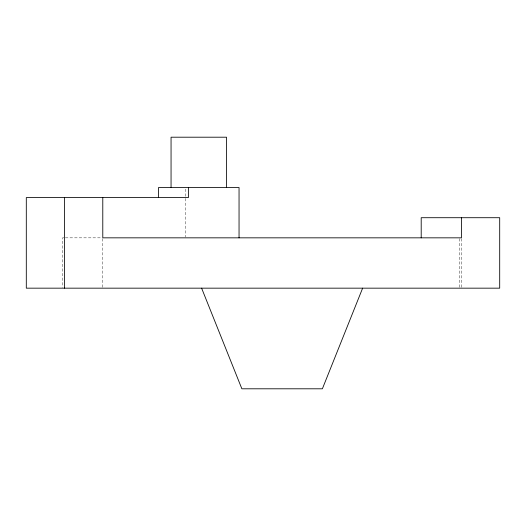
<?xml version="1.0" encoding="UTF-8"?>
<svg xmlns="http://www.w3.org/2000/svg" width="526" height="526" viewBox="0 0 526 526"><rect width="100%" height="100%" fill="white"/><g stroke="black" fill="none" stroke-linecap="round" stroke-linejoin="round"><path stroke-width="0.39" stroke-dasharray="2.63 1.97" d="M63.87 237.837L62.528 237.837L62.528 287.347M65.356 237.837L101.972 237.837M461.46 238.653L461.46 287.347M459.448 238.653L459.448 287.347M185.303 189.071L185.303 196.809M185.303 198.407L185.303 237.022M102.787 238.653L102.787 288.163"/><path stroke-width="0.79" d="M362.631 288.163L322.379 388.799L241.868 388.799L201.609 288.163M461.46 217.711L461.46 237.837L102.787 237.837L102.787 197.585M421.201 237.837L421.201 217.711L499.7 217.711L499.7 288.163L26.3 288.163L26.3 197.585L188.387 197.585L188.387 187.519M239.047 237.837L239.047 187.519L158.536 187.519L158.536 197.585M226.528 187.519L226.528 137.201L171.055 137.201L171.055 187.519M64.54 197.585L64.54 288.163"/></g></svg>
